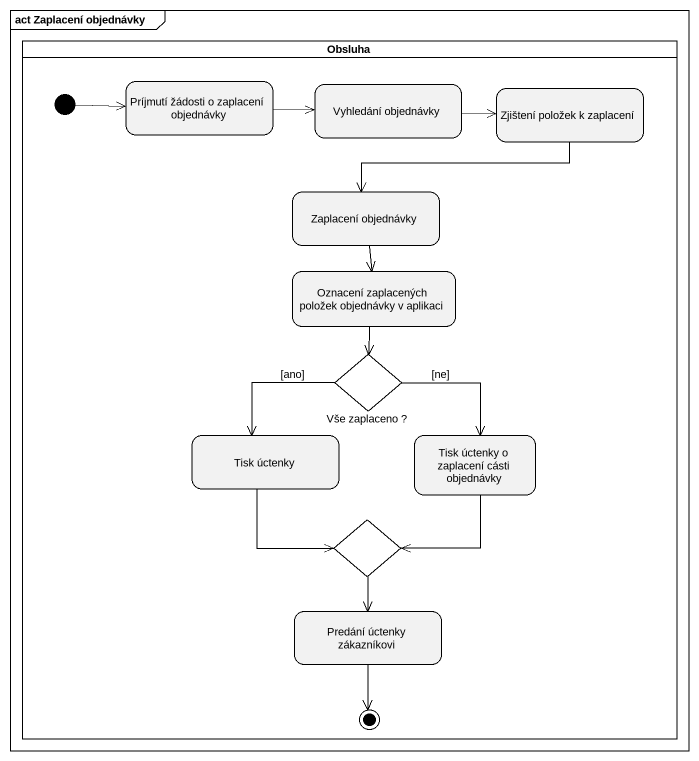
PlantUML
@startuml
mainframe act Zaplacení objednávky
hide empty description
state Obsluha <<partition>> {
  state "Príjmutí žádosti o zaplacení objednávky" as Príjmutí_žádosti_o
  state "Vyhledání objednávky" as Vyhledání_objednávky
  state "Zjištení položek k zaplacení" as Zjištení_položek_k_zaplacení
  state "Zaplacení objednávky" as Zaplacení_objednávky
  state "Oznacení zaplacených položek objednávky v aplikaci" as Oznacení_zaplacených
  state "Vše zaplaceno ?" as Vše_zaplaceno <<choice>>
  state "Tisk úctenky" as Tisk_úctenky
  state "Tisk úctenky o zaplacení cásti objednávky" as Tisk_úctenky_o_zaplacení
  state choice1 <<choice>>
  state "Predání úctenky zákazníkovi" as Predání_úctenky_zákazníkovi
  [*] -right-> Príjmutí_žádosti_o
  Predání_úctenky_zákazníkovi --> [*]
}
Príjmutí_žádosti_o -right-> Vyhledání_objednávky
Vyhledání_objednávky -right-> Zjištení_položek_k_zaplacení
Zjištení_položek_k_zaplacení -left-> Zaplacení_objednávky
Zaplacení_objednávky --> Oznacení_zaplacených
Oznacení_zaplacených --> Vše_zaplaceno
Vše_zaplaceno --> Tisk_úctenky : [ano]
Vše_zaplaceno --> Tisk_úctenky_o_zaplacení : [ne]
Tisk_úctenky --> choice1
Tisk_úctenky_o_zaplacení --> choice1
choice1 --> Predání_úctenky_zákazníkovi
@enduml
